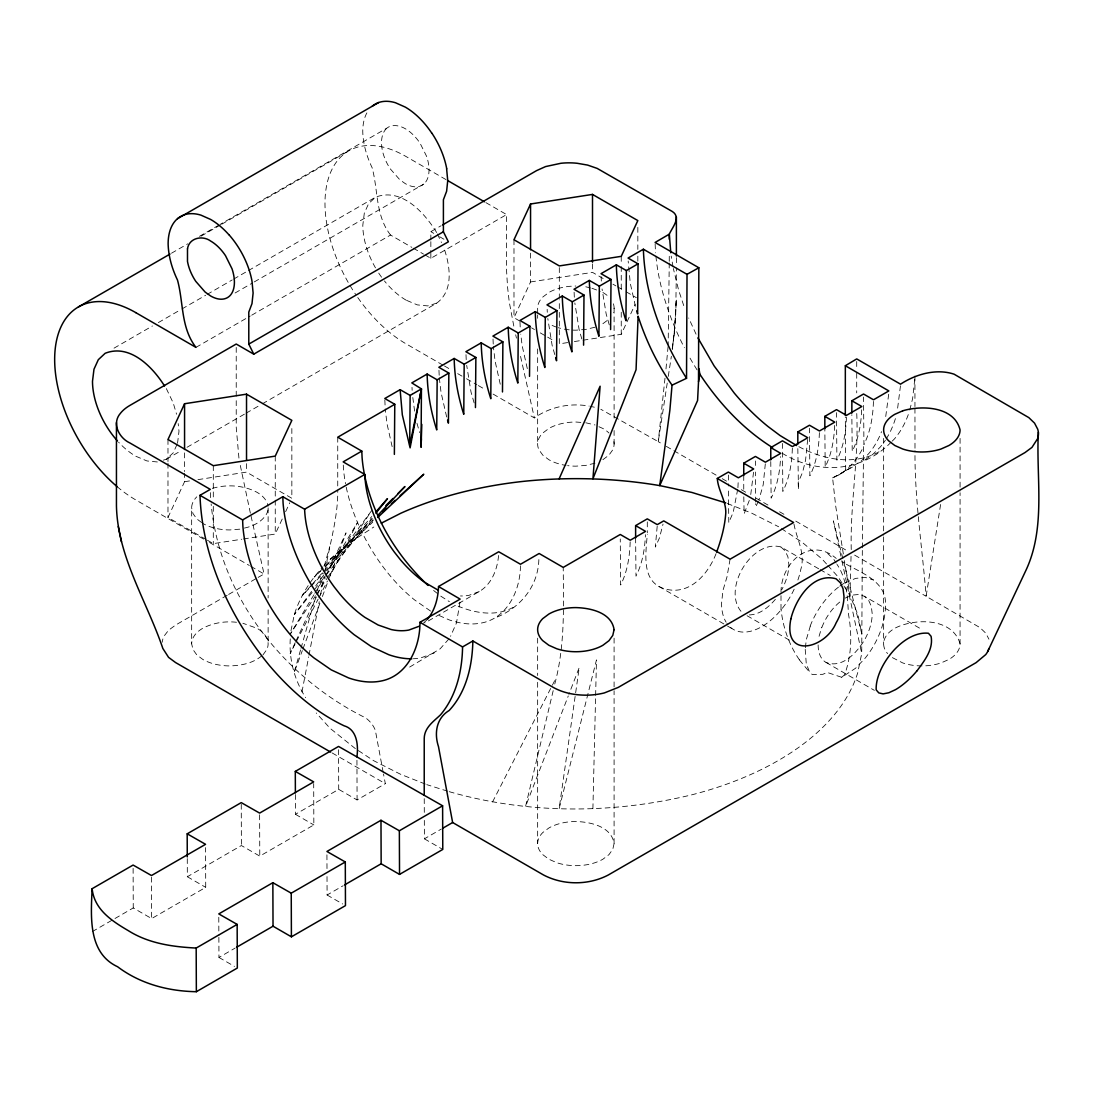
<?xml version="1.0" encoding="UTF-8"?>
<svg xmlns="http://www.w3.org/2000/svg" width="1093" height="1093" viewBox="0 0 1093 1093"><rect width="100%" height="100%" fill="white"/><g stroke="black" fill="none" stroke-linecap="round" stroke-linejoin="round"><path stroke-width="0.75" stroke-dasharray="5 3.75" d="M669.258 262.989L668.165 345.005M669.258 261.295L669.271 254.505M781.003 609.293L781.003 595.685M635.62 537.92L635.989 576.189C642.424 563.346 644.911 548.918 645.43 534.668M770.77 461.533L771.139 498.148C777.574 485.319 780.06 470.892 780.58 456.642M290.26 638.899C288.921 659.434 294.577 680.365 305.657 697.648M449.223 791.674C527.755 814.271 612.258 814.08 691.5 794.898A286.981 165.685 0 0 0 778.257 760.523A286.735 165.549 0 0 0 837.785 710.45A284.604 164.319 0 0 0 857.691 672.892L861.721 653.505L862.336 549.533M862.35 547.839L863.607 446.422C857.349 460.003 846.706 472.231 832.593 477.86L835.667 505.895L843.345 553.973M592.898 808.738L595.589 697.115M595.63 695.435L596.477 659.912L559.124 808.779L579.249 667.522L568.879 694.383M851.051 556.378L849.958 595.425L857.882 614.526L861.83 633.981L843.263 560.231M851.242 549.588C850.067 503.859 858.879 458.718 856.721 412.99M630.169 541.868C629.732 556.665 627.355 571.707 620.66 585.028L620.264 538.986M657.194 526.266L655.322 547.087L659.434 537.975L663.041 524.039M737.925 487.697L738.294 479.444M753.542 472.244L750.754 494.528M765.319 463.842L763.187 484.814L758.993 499.597M792.343 448.239C791.919 463.036 789.529 478.065 782.834 491.399L782.451 440.834M807.672 439.386L805.541 460.358L802.631 472.19L798.177 482.546L798.45 489.555L797.808 447.556M819.381 432.637C818.944 447.42 816.567 462.462 809.872 475.797L809.476 428.237M834.642 425.437C834.123 439.673 831.636 454.114 825.201 466.943L824.832 428.675M846.406 417.034C845.982 431.817 843.591 446.859 836.896 460.194L836.514 412.635M861.667 409.82C861.147 424.07 858.661 438.498 852.226 451.341L851.843 414.725M873.444 401.418C873.006 416.214 870.629 431.243 863.935 444.578L863.538 397.032M888.691 394.218L885.535 417.977M900.468 385.815L897.244 411.228M460.003 602.161L456.464 622.969L450.548 636.317M520.432 565.791C520.377 590.152 507.384 618.324 481.18 623.065A126.037 72.766 60 0 1 449.155 619.881L437.624 614.853M914.745 379.244L912.628 398.535L909.704 410.367M668.083 346.522L665.746 371.483M805.227 649.379L806.265 663.82L809.763 672.414L812.181 674.463L822.797 674.326L827.196 672.441L841.706 677.291L855.587 668.233L865.314 657.972A57.096 32.968 -60 0 0 885.439 606.068C887.53 580.465 859.426 572.459 842.006 561.761M805.391 647.78L806.265 639.76L810.282 626.193M664.995 378.164L658.246 441.64L662.918 444.414M672.386 349.623L675.652 318.008L676.403 267.881M177.544 443.307L178.992 431.216L178.186 423.578M672.263 348.64L674.586 330.947L672.277 348.735M538.863 559.602C538.057 586.927 519.735 608.555 494.637 618.064M498.572 555.49C497.356 569.371 491.768 584.154 479.24 591.545L424.904 622.914M737.707 489.281L733.239 512.248L728.785 522.604L728.389 487.628M667.236 383.083L658.246 441.64L600.822 409.274M668.274 376.388L671.362 356.318M940.608 504.488L926.126 596.3L980.025 627.642L985.763 633.175L988.933 639.2M730.083 559.192L726.968 576.967L722.938 590.521L721.558 603.363A57.055 32.94 -60 0 0 726.121 622.218M554.766 684.013C565.067 646.004 563.564 606.383 563.223 567.404M301.969 691.951L308.677 656.866M308.991 655.199L319.224 601.724M320.509 595.043L324.02 576.653M325.304 569.972C329.731 543.385 338.161 517.276 337.737 490.06M290.957 630.798L294.304 614.649A284.972 164.524 0 0 1 322.859 566.802M781.003 592.283C780.853 563.387 809.544 535.515 836.254 558.441M614.088 843.591L612.79 849.302L608.965 854.644L602.912 859.207A38.241 22.079 0 0 1 556.761 862.705L548.85 859.207L542.77 854.63A38.228 22.065 0 0 1 542.756 832.565L548.85 828.002A38.091 21.983 0 0 1 575.874 821.526C590.493 821.895 611.493 826.445 614.088 843.591L614.088 690.776M553.195 690.639L525.542 806.552L568.264 695.954M749.292 500.444L744.114 513.765L743.746 493.79M300.548 649.939L294.044 672.905L302.324 650.622M301.012 648.299L315.385 597.434M317.243 590.876L322.353 572.828M324.211 566.27L329.772 546.582M819.067 636.304L821.758 627.232M302.911 649.037L320.044 602.885M322.408 596.518L327.722 582.2M330.086 575.833L346.03 532.878L328.132 571.543M758.351 501.086L755.81 507.002L755.728 503.709M176.916 444.673L173.213 452.871L166.341 459.238L163.349 460.153M205.99 539.409L167.98 517.467L184.567 481.699L184.567 473.228M243.438 538.972L275.258 534.053L282.855 517.672M285.628 511.702L289.768 502.766M295.192 642.684L290.178 653.518L295.616 642.944M295.902 641.14L316.669 596.286M317.394 594.742L325.263 577.732M519.831 321.082L513.983 317.708L530.556 281.953L530.556 253.139M574.371 341.549L621.248 334.308L635.06 304.496M492.533 801.975L556.351 677.4M296.394 641.427L318.131 599.128M318.91 597.611L327.449 580.998M328.228 579.481L357.739 522.071L326.206 574.412M716.065 553.673C708.428 573.292 690.926 594.36 667.604 589.537C640.758 584.195 645.649 554.943 647.302 534.45M313.937 594.77L290.287 634.022L315.535 595.726M314.811 593.321L325.318 575.874M316.478 594.305L326.766 578.703M327.695 577.282L369.789 513.45M262.976 654.885L266.801 649.556A38.077 21.983 0 0 0 256.923 628.243L242.865 623.256M448.909 638.913L440.137 648.832L407.006 668.656M311.614 591.381L294.304 614.649L325.004 576.435M315.686 585.903L325.864 572.213M326.875 570.847L371.661 510.609M326.069 575.123L371.593 518.451M386.69 128.25C381.143 133.592 380.965 141.953 382.099 149.072A33.296 19.223 60 0 0 390.379 168.991L399.792 179.73L405.257 183.61A33.446 19.305 60 0 0 420.122 186.152A33.296 19.223 60 0 0 428.401 175.795A33.965 19.606 60 0 0 426.625 156.395L420.122 143.306A33.446 19.305 60 0 0 405.257 128.687C399.669 125.463 392.127 123.878 386.69 128.25L220.089 224.434M311.259 585.383L302.283 595.589L323.282 573.279M312.379 584.113L371.77 516.538M324.457 572.035L373.437 519.995M775.361 599.347C768.516 607.325 759.444 615.099 748.322 614.949M841.706 677.291L844.602 674.818C851.693 655.254 852.157 634.65 848.496 614.225C847.389 597.27 847.075 578.921 836.992 564.371M372.713 518.697L314.224 577.077L320.454 571.243M423.442 623.215L427.39 619.362M891.219 442.091C861.844 472.436 817.441 474.895 782.533 453.445M892.243 441.094L894.293 439.085A173.91 100.406 60 0 0 909.198 411.965M325.427 566.557L372.74 522.14M436.667 232.536C424.412 212.575 401.363 187.122 375.486 197.218L368.628 203.626L364.311 213.162L362.808 225.199A61.495 35.509 60 0 0 375.486 267.853M262.361 403.809L436.667 303.171C454.346 290.26 449.988 264.738 443.539 246.868M324.02 565.532A284.972 164.524 0 0 1 330.127 559.329L372.59 520.746M330.141 559.329L349.965 542.565L373.806 527.004M602.885 323.706L608.979 319.142M261.76 655.8C253.029 663.355 241.116 665.541 229.885 665.924A38.474 22.215 0 0 1 202.861 659.462L196.781 654.871L192.983 649.556L191.658 643.845L191.658 507.862A38.255 22.092 0 0 1 196.767 496.837M602.885 459.688L608.979 455.125L612.79 449.797A38.077 21.983 0 0 0 612.804 438.375M838.809 474.99L861.093 461.123L868.293 454.101A173.91 100.406 60 0 0 881.532 431.653M864.713 460.044L872.801 454.374L880.002 447.338A173.91 100.406 60 0 0 885.357 440.274M832.593 477.86L853.005 466.793M199.445 236.348L218.614 225.281M171.478 253.221L187.723 243.848M201.016 236.17L220.226 225.076M221.701 224.229L348.735 150.889M114.027 348.161L152.433 325.987M158.348 322.585L180.495 309.784M181.971 308.936L205.607 295.288M207.083 294.441L232.194 279.945M233.683 279.084L246.977 271.406M248.453 270.558L375.486 197.218M235.091 292.992L252.784 282.786M254.259 281.926L423.811 184.048M195.961 347.383L250.242 316.041M251.704 315.194L390.543 235.036L411.856 247.36M430.847 239.995L430.847 231.675L441.121 225.732M424.999 254.942L430.847 258.317L506.592 214.583L506.592 271.105L507.589 287.445L509.256 302.064L514.202 328.173M166.341 459.238L181.11 450.712M187.012 447.297L244.627 414.042M246.103 413.181L260.872 404.656M227.166 595.289L175.522 625.1L168.541 630.278L164.087 636.071A47.013 27.134 0 0 0 162.215 642.247M228.642 594.428L256.677 578.252M258.153 577.391L264.055 573.989L250.748 514.803M493.093 394.081L534.381 417.922C550.175 406.733 570.259 402.689 589.223 406.104M92.277 931.619L133.25 907.955L151.64 918.571L205.716 887.352L205.58 847.621M187.272 858.579L187.34 876.736L241.389 845.531L259.779 856.133L313.841 824.928L313.691 783.544M295.383 794.515L295.452 814.312L338.707 789.351L357.083 799.953L385.323 783.654L383.506 773.994M218.873 937.357L218.955 957.441L235.022 948.15M327.012 876.586L327.094 895.003L343.161 885.726M424.33 820.406L424.398 838.823L441.34 829.04M513.273 607.312C496.277 616.821 475.332 613.296 458.172 606.178M434.276 652.917L420.832 657.904A126.037 72.766 60 0 1 413.345 658.751M879.004 451.792C853.77 466.042 822.36 459.456 798.122 446.299M479.24 591.545L469.047 595.302A95.911 55.374 60 0 1 460.467 595.958M845.162 598.117L852.171 595.125L858.674 594.483L864.276 596.218L922.601 629.896M845.162 582.815L855.587 578.388L865.314 577.418L873.635 580M436.667 303.171L427.691 305.903L417.266 304.879L406.09 300.151M594.988 327.217L585.752 329.43L575.874 330.182A38.474 22.215 0 0 1 570.888 329.99M212.288 488.38C226.948 484.158 243.329 485.114 256.923 492.26A38.077 21.983 0 0 1 266.829 502.152M594.988 463.2L585.752 465.413L575.874 466.164A38.474 22.215 0 0 1 567.609 465.632M244.381 528.083C253.248 526.225 262.211 521.703 266.801 513.573A38.077 21.983 0 0 0 267.389 503.545M530.556 281.953L592.502 272.376L605.659 279.972M567.677 342.574L559.315 343.871L559.315 299.81M184.567 481.699L189.595 480.92M197.956 479.636L246.526 472.121L291.845 498.285L291.845 427.117M207.451 540.256L213.299 543.631L241.772 539.232M239.777 529.176L229.885 529.941A38.474 22.215 0 0 1 202.861 523.479M580.834 422.404L575.874 422.021A38.255 22.092 0 0 0 548.823 428.483L542.77 433.047A38.105 21.997 0 0 0 538.958 449.81L542.77 455.125L548.85 459.702A38.474 22.215 0 0 0 565.996 465.413M236.498 622.272C225.008 620.947 213.121 622.873 202.833 628.229A38.255 22.092 0 0 0 191.658 643.845M157.365 461.97L146.94 460.945L135.764 456.218A61.495 35.509 60 0 1 118.618 442.214M590.493 406.377L594.346 407.197M585.78 286.79L590.384 287.896M591.928 288.251L600.262 291.339M585.78 422.772L594.988 424.972M447.611 791.182L426.776 784.637M818.671 568.77L780.962 546.992C751.069 538.685 720.601 591.491 742.721 613.214M818.124 644.938A38.474 22.215 -60 0 0 826.048 662.44C842.211 668.725 856.625 652.849 864.276 640.361A38.091 21.997 -60 0 0 872.2 613.719L871.285 606.164L868.58 600.207L864.276 596.218M727.296 503.49L751.738 513.177L778.64 526.758M425.245 784.036L400.789 774.377L373.56 760.632L356.769 749.538M598.95 426.735L602.912 428.497A38.077 21.983 0 0 1 608.979 433.047M445.999 179.594L406.09 156.545A114.697 66.222 60 0 0 329.881 174.156A114.697 66.222 60 0 0 353.927 291.817M485.893 202.629L506.592 214.583M612.968 284.194L615.892 285.874M617.354 286.721L624.677 290.943M626.139 291.79L636.372 297.692M430.847 231.675L433.771 233.356M439.618 236.73L443.99 239.258M413.318 248.193L423.537 254.095M531.54 327.832L534.463 329.526M540.311 332.9L546.158 336.275M547.62 337.122L554.93 341.344M666.306 446.368L716.339 475.25M722.213 478.652L728.102 482.054M741.341 489.691L747.229 493.093M756.055 498.189L769.294 505.827M779.596 511.784L786.96 516.019M795.786 521.129L848.755 551.705M854.63 555.107L926.126 596.3C922.328 547.784 914.581 499.474 914.991 450.699M820.119 569.603L830.27 575.464M442.952 365.13L406.09 343.844A114.697 66.222 60 0 1 354.842 293.211M444.427 365.977L451.805 370.24M457.694 373.642L465.071 377.905M466.547 378.752L476.862 384.709M478.338 385.569L485.716 389.818M747.079 615.728L790.594 640.853M826.048 662.44L874.386 690.352M658.929 586.463L726.066 625.21M727.528 626.057L733.362 629.431M203.599 539.081L135.764 499.911A114.697 66.222 60 0 1 117.32 486.822M209.501 542.483L249.313 565.477M250.789 566.324L264.055 573.989M332.149 752.954L385.323 783.654M424.398 838.823L442.774 849.439M295.452 814.312L313.841 824.928M327.094 895.003L342.642 903.979M187.34 876.736L205.716 887.352M218.955 957.441L234.503 966.417M430.574 611.055L414.493 599.866A126.023 72.766 60 0 1 382.468 566.065C368.081 546.432 356.81 524.476 349.774 501.154A124.725 72.015 60 0 1 345.825 485.251M440.766 596.136L449.401 601.683M781.413 528.588L802.194 542.306L822.127 559.083L826.691 564.166M355.375 748.623L329.908 728.157L316.246 712.978M892.407 657.617L902.75 662.945A38.255 22.092 0 0 0 940.964 662.973L948.888 659.462A38.255 22.092 0 0 0 960.064 643.832L960.078 492.724M201.645 522.55L196.781 518.888L192.983 513.573L191.658 507.862M433.593 590.466L438.375 594.25M780.962 546.992L785.239 550.981L787.944 556.938L788.873 564.494A38.474 22.215 -60 0 1 781.768 589.687M827.62 553.468L833.699 559.165L836.172 563.073M827.825 565.436L838.085 576.858L849.958 595.425L844.397 560.613M799.297 659.803L809.763 672.414M390.543 235.036C375.295 215.239 378.287 190.469 372.112 167.68C366.701 156.367 363.095 144.194 362.753 131.611A59.637 34.429 60 0 1 367.07 112.524M437.35 233.97L441.476 242.564M166.341 388.602L173.213 402.934L176.574 414.233M696.063 334.185L688.699 318.008M683.74 305.616L678.589 290.041L673.343 268.495M635.416 306.19L630.265 283.237L628.174 261.022M609.279 324.894L606.178 314.046L602.052 288.962M581.804 338.939L579.14 329.649L574.822 302.925M554.766 354.556L552.115 345.251L547.798 318.528M527.304 368.614L522.14 345.661L520.76 334.144M500.266 384.217L495.115 361.264L493.339 346.454M474.13 402.921L471.015 392.073L466.697 365.349M446.654 416.979L441.053 392.469L439.277 377.659M416.966 423.278L419.616 432.582M392.141 446.641L386.99 423.688L385.214 408.878M842.853 558.591L833.358 520.883L841.514 559.015M515.691 334.813L516.442 338.133M520.541 356.386L534.381 417.922M250.365 513.15L239.845 463.254M960.078 643.832C952.754 617.846 915.019 617.818 894.825 628.243A38.146 22.024 0 0 0 887.598 653.6M793.955 524.08C796.797 539.368 805.691 553.577 800.745 569.672A57.027 32.927 -60 0 1 796.729 583.211M841.87 560.668L861.721 653.505M673.056 266.979L671.184 256.09M414.602 411.118L412.252 393.275M383.192 772.382L375.35 730.384A13.54 6.189 51.4 0 0 365.363 717.746C283.688 677.346 219.584 596.259 211.14 503.914M238.93 458.076L236.225 427.185L236.225 398.33M655.909 256.104C658.369 281.42 665.719 306.026 675.652 329.362A174.183 100.57 60 0 0 684.382 347.724M845.695 470.209L845.313 416.911M343.298 465.085L343.434 468.296A124.725 72.015 60 0 0 345.525 483.68M655.144 243.944L655.513 252.825M601.15 276.625L601.328 281.065M574.112 292.241L574.426 299.632M547.156 309.319L547.279 312.284M519.995 321.97L520.309 329.362M493.025 339.049L493.271 344.978M466.001 354.651L466.246 360.581M438.962 370.267L439.222 376.183M412.006 387.346L412.129 390.31M384.845 399.997L385.16 407.402M210.416 492.629L210.689 499.118M755.687 502.056L755.427 472.026M424.234 798.641L424.303 813.711M338.57 749.73L338.707 789.351M326.93 854.822L326.998 869.891M241.252 804.27L241.389 845.531M218.791 917.259L218.86 935.676M133.114 868.348L133.25 907.955M356.946 760.236L357.083 799.953M259.628 814.763L259.779 856.133M151.49 877.187L151.64 918.571M914.923 375.965L914.95 406.541M914.95 408.236L914.991 449.004M676.389 257.688L676.403 266.186M960.078 438.389L960.078 491.03M883.636 438.402L883.636 535.187M883.636 536.882L883.636 643.845M856.707 361.51L856.707 370.213M856.707 373.273L856.707 392.893M755.427 460.959L755.427 465.481M743.746 475.496L743.746 492.096M728.389 475.059L728.389 485.989M647.302 521.88L647.302 532.81M637.834 227.358L637.834 249.395M637.834 256.172L637.834 261.254M621.248 256.349L621.248 264.82M621.248 266.514L621.248 290.246M621.248 312.27L621.248 334.308M614.102 308.117L614.102 418.605M614.102 430.505L614.102 444.1M614.088 638.148L614.088 689.082M592.502 263.891L592.502 272.376M559.315 267.607L559.315 298.116M537.647 313.213L537.647 308.117A38.105 21.997 0 0 1 542.77 297.064L548.823 292.5A38.255 22.092 0 0 1 575.874 286.038M537.647 314.907L537.647 318.309M537.647 348.913L537.647 444.1M537.647 638.148L537.647 675.515M537.647 682.305L537.647 843.605M513.983 239.75L513.983 317.708M430.847 241.662L430.847 251.65M430.847 253.316L430.847 258.317M337.737 437.214L337.737 488.352M275.258 456.109L275.258 498.476M275.258 500.17L275.258 534.053M268.127 507.862L268.127 597.953M268.127 609.853L268.127 643.845M246.526 463.651L246.526 472.121M236.225 347.424L236.225 396.636M213.299 465.686L213.299 499.569M213.299 506.346L213.299 543.631M184.567 452.885L184.567 471.534M167.98 439.509L167.98 461.547M167.98 463.241L167.98 517.467M569.234 329.84A38.474 22.215 0 0 1 558.222 327.681M556.761 327.217A38.474 22.215 0 0 1 548.85 323.719M613.378 303.799A38.077 21.983 0 0 1 613.351 312.42M602.912 292.514A38.077 21.983 0 0 1 608.979 297.064M799.352 659.748A85.445 66.632 74.7 0 1 781.085 609.293M821.909 627.314A38.091 21.997 -60 0 1 841.788 600.481M810.145 626.125A57.096 32.968 -60 0 1 838.454 587.16M839.766 586.176A57.096 32.968 -60 0 1 845.026 582.733M794.16 589.209A57.027 32.927 -60 0 1 761.848 626.617A57.055 32.94 -60 0 1 726.954 623.488M895.413 418.619A173.91 100.406 60 0 1 886.177 439.003M697.088 369.912A174.183 100.57 60 0 1 688.412 355.252M406.09 300.138A61.495 35.509 60 0 1 384.435 280.942M381.58 277.212A61.495 35.509 60 0 1 377.973 271.938M676.403 300.138L674.203 334.54L676.403 300.138"/><path stroke-width="1.5" d="M669.285 239.244L669.299 234.162C672.195 227.467 681.472 217.466 672.386 211.55L597.174 168.404L587.597 165.084L577.131 163.267A45.1 26.041 0 0 0 560.955 163.267L545.585 166.573L536.608 170.604L442.597 224.885M636.754 310.836L637.629 313.937L638.039 263.837L626.371 270.572L625.934 320.686C620.182 302.624 616.739 283.784 616.356 264.82L601.027 273.674L611.014 279.439L610.604 329.539M635.62 537.92L635.62 525.61L647.302 518.861L657.276 524.626L663.738 520.883L730.083 559.192L793.614 522.509L717.295 478.447L728.389 472.053L738.362 477.805L753.692 468.952L743.746 463.186L755.427 456.437L765.387 462.202L780.716 453.349L770.77 447.584L782.451 440.834L792.425 446.586L807.754 437.746L797.808 431.967L809.476 425.232L819.449 430.984L834.779 422.13L824.832 416.365L836.514 409.629L846.474 415.381L861.817 406.528L851.871 400.762L863.538 394.013L873.512 399.778L888.841 390.925L845.34 365.731L856.707 358.914L900.536 384.176C915.702 374.202 936.291 368.273 954.08 374.175L1028.814 417.608L1034.538 423.128L1037.708 429.18A45.1 26.041 0 0 1 1037.708 438.512L1031.97 447.392L1024.988 452.57L618.214 687.415L604.333 692.935A48.475 27.981 0 0 1 588.485 695.148C576.394 695.435 563.974 693.372 553.318 687.429L472.859 640.976L462.571 646.919C462.161 670.965 456.341 695.995 440.575 714.767C433.579 721.462 424.494 727.487 424.221 738.321L424.221 795.294L442.61 805.787L442.774 849.439L399.532 874.4L381.156 863.784L380.979 820.269L326.916 851.474L345.292 861.967L345.47 905.619L291.407 936.824L273.031 926.208L272.854 882.693L218.778 913.912L237.154 924.405L237.331 968.043L196.357 991.706C168.144 991.228 140.287 983.85 117.579 966.731C87.727 952.85 90.951 916.139 92.126 888.705L133.1 865.055L151.476 875.534L205.566 844.315L187.19 833.822L187.272 856.926M770.77 459.893L770.77 447.584M851.871 400.762L851.843 413.086M394.368 454.387L394.778 404.287L384.791 398.508L400.12 389.668L410.135 395.42L421.433 388.889L421.065 447.051L421.392 438.771M475.455 407.566L475.865 357.466L465.878 351.7L481.207 342.847L491.194 348.612L502.889 341.863L502.479 391.963M529.518 376.361L529.927 326.247L519.94 320.481L535.269 311.628L545.284 317.394L556.952 310.644L556.542 360.745L555.654 357.643M583.58 345.142L583.99 295.042L573.989 289.276L589.332 280.423L599.333 286.175L611.014 279.439M421.065 447.051L421.802 424.385M381.279 523.192L400.748 513.273A284.549 164.278 0 0 1 525.555 481.139C570.245 476.753 615.441 478.147 659.735 485.593L697.58 400.503L698.523 381.73L698.837 267.758L655.09 242.455L669.299 234.162L670.801 252.797M427.39 619.362C434.973 610.236 438.17 598.213 438.525 586.517L498.722 551.76L520.5 564.261L539.136 553.495L563.223 567.404L620.264 534.477L630.237 540.229L645.567 531.376L635.62 525.61M472.859 640.976C472.354 665.678 466.41 691.91 449.182 710.477C436.38 718.169 434.03 733.116 438.498 746.656L452.639 822.523L543.508 874.974C563.305 885.371 588.54 885.398 608.336 874.974L976.076 662.659L985.736 654.584A46.534 26.86 0 0 0 988.919 648.559M438.525 586.517L460.139 599.101L419.944 622.313C420.204 647.124 407.429 676.253 380.637 681.117A126.037 72.766 60 0 1 348.612 677.933L331.261 669.886L313.951 657.918A126.023 72.766 60 0 1 281.926 624.117C267.525 604.484 256.254 582.528 249.218 559.206A124.725 72.015 60 0 1 242.892 526.361L242.605 519.926L199.992 495.32L210.28 489.377L129.821 442.925C119.123 437.992 111.595 423.565 120.298 413.482A46.152 26.642 0 0 1 129.835 405.462L236.225 344.035L253.767 354.159L448.376 241.799L443.403 231.757L443.403 199.746L446.613 191.261L447.734 180.673L446.613 168.759M559.138 478.802L600.112 386.225L592.939 478.748L636.058 369.721L638.107 316.232C646.004 340.688 657.303 364.078 672.045 385.16L669.872 410.176L659.735 485.593L691.883 492.451L725.766 502.889M672.045 385.16L686.527 378.315L687.019 274.329L643.381 249.218L628.051 258.057L638.039 263.837M698.523 381.73L699.848 374.202L698.96 368.614M447.543 420.067L448.431 423.169L448.84 373.068L437.159 379.817L427.144 374.052L411.815 382.905L421.433 388.889L410.107 447.87L402.32 414.834L400.12 389.668M421.433 388.889L409.697 445.534L410.135 395.42M716.625 552.088C721.284 539.423 724.878 526.307 725.793 512.795C725.984 500.567 718.142 490.593 717.295 478.447M184.567 403.741L167.98 439.509L213.299 465.686L275.258 456.109L291.845 420.34L246.526 394.163L184.567 403.741L184.567 449.496M530.556 203.995L513.983 239.75L559.315 265.913L621.248 256.349L637.834 220.581L592.502 194.417L530.556 203.995L530.556 249.751M987.635 651.619L1026.177 569.822C1046.083 526.703 1035.959 477.928 1038.35 432.268M917.013 670.815C924.282 660.992 933.627 649.297 931.072 636.29L928.435 633.257C903.269 630.497 875.001 666.826 876.19 689.874L878.786 692.894L883.117 693.891L888.841 692.757L895.55 689.628A37.476 14.605 -47.4 0 0 916.986 670.801M375.828 513.191L387.469 498.695L376.252 511.442M378.11 515.035L404.943 486.535L397.77 493.681M385.843 505.594L393.002 498.449M377.713 517.467L423.77 474.212L400.052 495.771M382.577 511.661L386.321 508.259M391.308 503.723L395.065 500.307M378.684 102.523L177.49 218.682A59.637 34.429 60 0 0 168.131 243.971C168.472 256.554 172.079 268.728 177.49 280.04C183.665 302.829 180.673 327.599 195.961 347.383L135.764 312.625M78.409 306.955L170.002 254.082M253.767 354.159L248.794 344.117L443.403 231.757M475.865 357.466L464.183 364.201L454.182 358.449L438.839 367.303L448.84 373.068M529.927 326.247L518.246 332.996L508.231 327.244L492.902 336.097L502.889 341.863M583.99 295.042L572.308 301.777L562.294 296.025L546.965 304.879L556.952 310.644M394.778 404.287L337.737 437.214L361.797 451.108L362.084 457.543A124.725 72.015 60 0 0 368.409 490.388C379.257 526.73 400.557 559.466 428.019 585.438M242.605 519.926L282.8 496.714L304.605 509.201C305.33 528.097 311.382 546.432 319.675 563.291A95.446 55.101 60 0 0 334.267 587.009L339.909 594.155A95.405 55.074 60 0 0 364.98 617.422L378.151 625.018L391.062 629.5A95.911 55.374 60 0 0 408.85 630.06L419.043 626.303M361.797 451.108L343.161 461.874L364.802 474.444C365.527 493.339 371.579 511.674 379.872 528.547A95.446 55.101 60 0 0 394.477 552.252L400.12 559.397A95.405 55.074 60 0 0 425.177 582.665L438.348 590.261M304.605 509.201L364.802 474.444M187.19 833.822L241.239 802.617L259.628 813.096L313.691 781.891L295.301 771.398L295.383 792.862M295.301 771.398L338.557 746.437L424.221 795.294M92.126 888.705C94.271 909.554 111.896 921.016 128.318 930.662C148.703 943.519 172.53 946.839 196.18 948.055L237.154 924.405M272.854 882.693L291.244 893.172L345.292 861.967M380.979 820.269L399.355 830.762L442.61 805.787M236.484 947.317L273.031 926.208M344.623 884.879L381.156 863.784M442.761 828.221L452.639 822.523M687.019 274.329L698.837 267.758M796.606 445.52L780.074 435.547L768.133 426.612A172.107 99.367 60 0 1 734.182 392.974L714.139 365.936L697.921 337.928M616.356 264.82L626.371 270.572M447.474 180.441L484.418 201.781M419.944 622.313L462.571 646.919M330.66 752.093L175.549 662.536L168.568 657.358L162.857 648.491C146.927 601.451 117.511 556.815 116.445 505.799L116.445 422.622M772.601 447.638C743.09 429.207 718.934 403.126 699.848 374.202M164.537 385.979C152.528 366.824 129.794 343.489 105.16 353.285L98.315 359.693L93.984 369.229L92.495 381.279A61.495 35.509 60 0 0 105.16 423.92A61.495 35.509 60 0 0 117.457 440.944M686.527 378.315C662.098 339.704 644.802 295.274 643.381 249.218M118.29 526.512L121.446 541.841M282.8 496.714L283.087 503.149A124.725 72.015 60 0 0 289.426 535.994C296.449 559.329 307.734 581.271 322.121 600.918A126.023 72.766 60 0 0 354.146 634.705L371.47 646.687L388.807 654.721A126.037 72.766 60 0 0 411.801 658.792M589.332 280.423C589.714 299.386 593.144 318.227 598.909 336.289L599.333 286.175M562.294 296.025C562.676 315.003 566.119 333.843 571.871 351.891L572.308 301.777M535.269 311.628C535.652 330.605 539.081 349.446 544.847 367.508L545.284 317.394M508.231 327.244C508.614 346.208 512.057 365.048 517.822 383.11L518.246 332.996M481.207 342.847C481.589 361.81 485.019 380.651 490.784 398.713L491.194 348.612M454.182 358.449C454.565 377.427 457.994 396.267 463.76 414.315L464.183 364.201M427.144 374.052C427.527 393.029 430.97 411.87 436.722 429.932L437.159 379.817M199.992 495.32C202.205 557.881 230.158 617.477 269.315 665.432C290.164 689.997 314.88 711.885 344.158 725.82C357.233 729.605 358.449 745.658 356.933 756.916M399.355 830.762L399.532 874.4M291.244 893.172L291.407 936.824M196.18 948.055L196.357 991.706M676.389 216.947L676.389 255.994M845.34 365.731L845.313 415.395M824.832 416.365L824.832 428.675M797.808 431.967L797.808 444.277M743.746 463.186L743.746 475.496M592.502 194.417L592.502 262.197M248.794 344.117L248.794 312.106L251.991 303.622L253.111 293.033L251.991 281.12A60.197 34.757 60 0 0 229.448 235.282M246.526 394.163L246.526 460.262M117.32 486.822A114.697 66.222 60 0 1 55.196 349.036A114.697 66.222 60 0 1 135.764 312.612M177.503 218.682A60.197 34.757 60 0 1 200.893 215.116L210.648 219.447A59.937 34.607 60 0 1 229.311 235.214M372.112 106.322A60.197 34.757 60 0 1 395.516 102.756L405.257 107.087A59.937 34.607 60 0 1 431.817 133.209M431.954 133.264A60.197 34.757 60 0 1 446.736 168.8M790.867 618.898C782.656 659.352 825.147 649.037 836.077 622.955A38.474 22.215 -60 0 0 843.987 596.313L843.058 588.772L840.367 582.815L836.077 578.812C812.823 572.063 795.54 599.36 790.867 618.898M187.49 248.849L187.49 261.432A33.296 19.223 60 0 0 195.77 281.352L205.17 292.091L210.648 295.984A33.446 19.305 60 0 0 225.5 298.512A33.296 19.223 60 0 0 233.779 288.156A33.965 19.606 60 0 0 232.003 268.755L225.5 255.666A33.446 19.305 60 0 0 210.648 241.047C202.533 235.05 189.062 237.823 187.49 248.849M614.088 629.65L612.79 635.375L608.965 640.703L602.912 645.266A38.241 22.079 0 0 1 556.761 648.764L548.85 645.266L542.77 640.689A38.228 22.065 0 0 1 542.756 618.624L548.85 614.061A38.091 21.983 0 0 1 575.874 607.599C590.493 607.954 611.493 612.504 614.088 629.65M902.75 410.79L894.825 414.302A38.146 22.024 0 0 0 888.773 440.93L894.825 445.52L902.75 449.018A38.255 22.092 0 0 0 940.964 449.032L948.888 445.52A38.255 22.092 0 0 0 960.064 429.904C954.339 406.377 922 405.079 902.75 410.79"/></g></svg>
